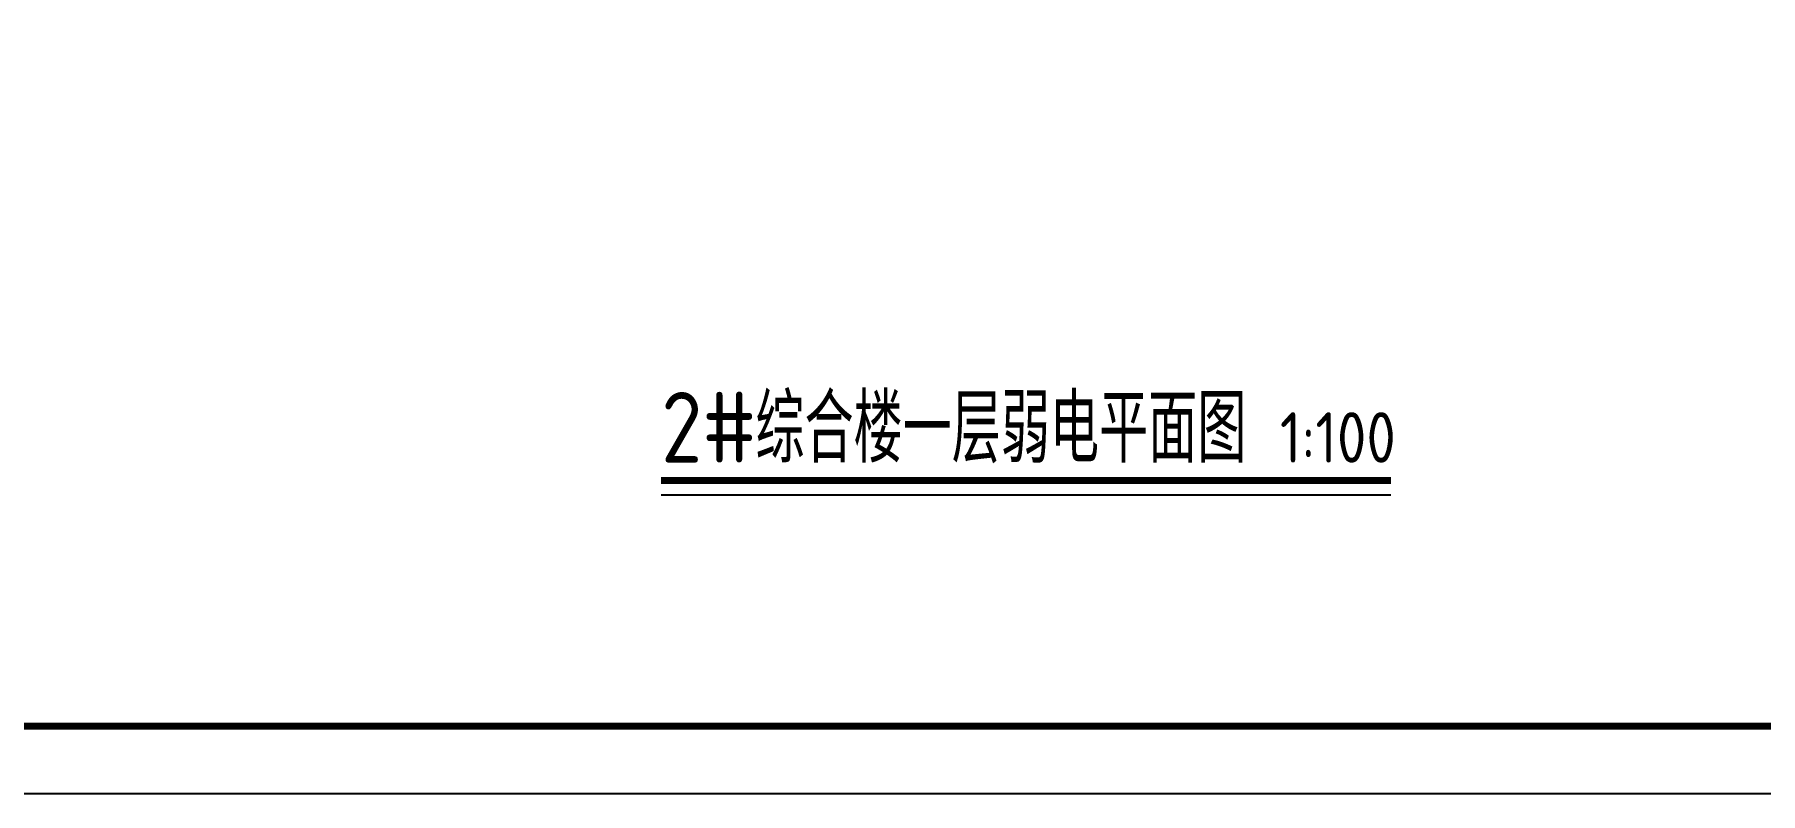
# Model space of a CAD drawing. Extents: x -9422388 to 15610651, y -1992469 to 953794.
# Drawn here: x -2960388 to -2934752, y -380398 to -369124 of the extents above; entities that cross this region are included whole.
import ezdxf

# ---------------------------------------------------------------- set-up
doc = ezdxf.new("R2010")
doc.units = 0
doc.header["$LTSCALE"] = 1000
doc.layers.add('A-ANNO-IDEN', color=3, linetype='Continuous')
doc.layers.add('PUB_TITLE', color=4, linetype='Continuous')
doc.styles.get("Standard").update_dxf_attribs({"font": 'gbenor.shx', "bigfont": 'gbcbig.shx'})

msp = doc.modelspace()

# ---------------------------------------------------------------- linework, layer by layer
at = {"layer": 'A-ANNO-IDEN', "const_width": 105}
msp.add_lwpolyline([(-2951080.6922, -375749.93337), (-2940240.09369, -375749.93337)], dxfattribs=at)
at = {"layer": 'A-ANNO-IDEN'}
msp.add_lwpolyline([(-2951080.6922, -375959.93337), (-2940240.09369, -375959.93337)], dxfattribs=at)
at = {"layer": 'PUB_TITLE'}
msp.add_lwpolyline([(-2997074.25692, -380398.05939), (-2891974.25692, -380398.05939), (-2891974.25692, -320998.05939), (-2997074.25692, -320998.05939)], close=True, dxfattribs=at)
at = {"layer": 'PUB_TITLE', "const_width": 100}
msp.add_lwpolyline([(-2994574.25692, -379398.05939), (-2892974.25692, -379398.05939), (-2892974.25692, -321998.05939), (-2994574.25692, -321998.05939)], close=True, dxfattribs=at)

# ---------------------------------------------------------------- texts
at = {"layer": 'A-ANNO-IDEN', "color": 7}
for s, height, p in [('2#', 1050, (-2951080.6922, -375484.08231)), ('综合楼一层弱电平面图', 1012.765957, (-2949680.6922, -375484.08231)), ('1:100', 750, (-2941890.58581, -375484.08231))]:
    msp.add_text(s, height=height, dxfattribs=at).set_placement(p)

doc.saveas('drawing.dxf')
